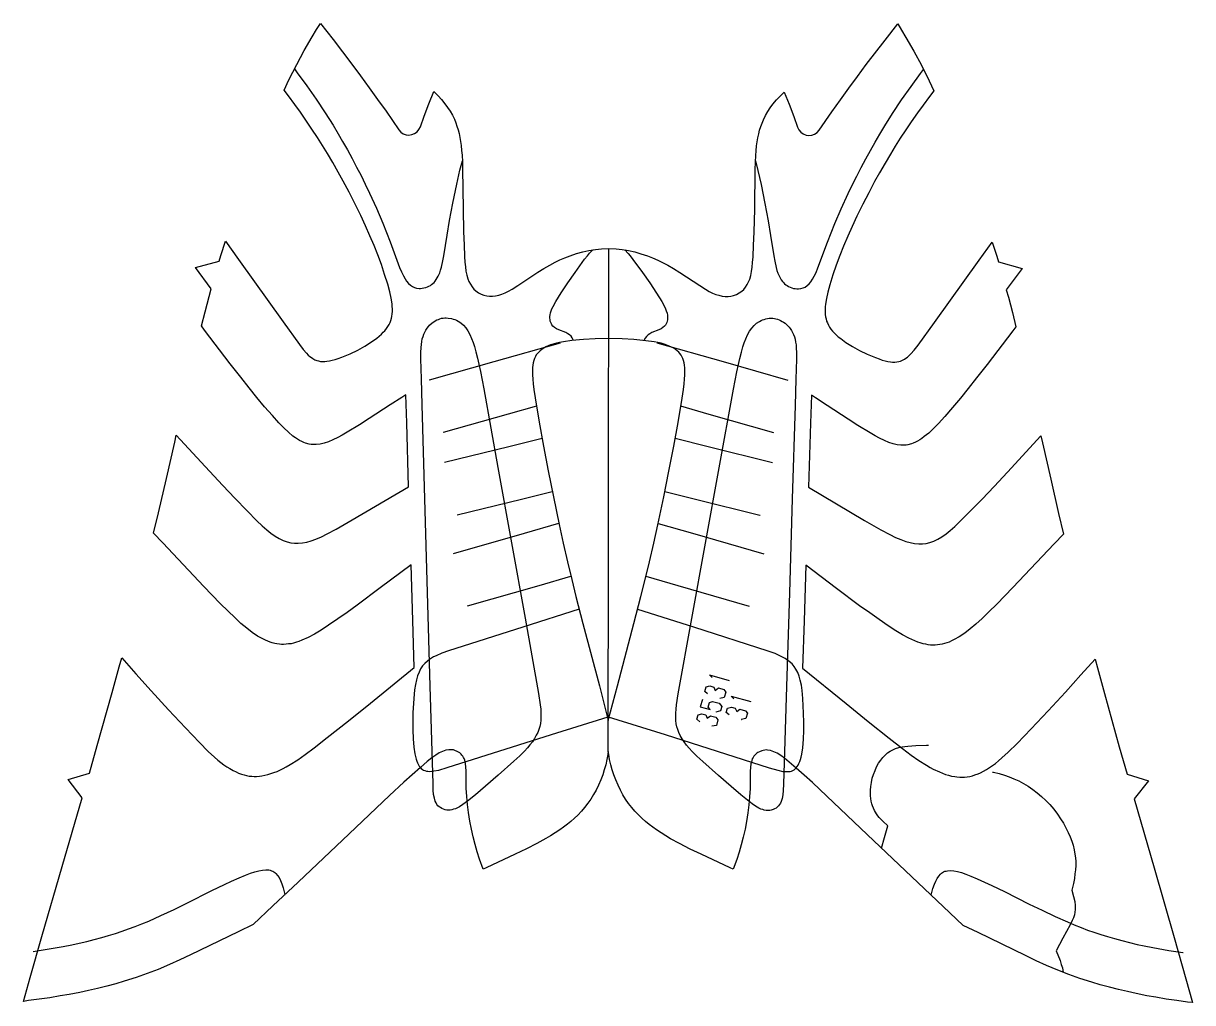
# Model space of a CAD drawing. Extents: x 0 to 536, y 0 to 385.
# Drawn here: x 0 to 194.1, y 31.3 to 193.9 of the extents above; entities that cross this region are included whole.
import ezdxf

# ---------------------------------------------------------------- set-up
doc = ezdxf.new("R2010")
doc.units = 0
doc.header["$MEASUREMENT"] = 0
doc.layers.add('001', color=7, linetype='CONTINUOUS')
doc.layers.add('252', color=252, linetype='CONTINUOUS')

msp = doc.modelspace()

# ---------------------------------------------------------------- linework, layer by layer
at = {"layer": '001', "color": 7, "linetype": 'CONTINUOUS'}
for points in [[(102.525, 155.625), (103.6, 155.275), (104.45, 154.95), (105.3, 154.575), (106.1, 154.175), (106.975, 153.725), (107.95, 153.15), (108.975, 152.525), (110.1, 151.775), (112.275, 150.325), (113.225, 149.725), (113.825, 149.375), (114.375, 149.1), (114.925, 148.875), (115.425, 148.725), (115.975, 148.6), (116.475, 148.525), (116.975, 148.525), (117.425, 148.575), (117.9, 148.7), (118.375, 148.875), (118.825, 149.125), (119.25, 149.4), (119.575, 149.7), (119.9, 150.075), (120.175, 150.5), (120.4, 150.95), (120.575, 151.425), (120.75, 152), (120.875, 152.675), (120.975, 153.375), (121.05, 154.15), (121.125, 155.125), (121.225, 157.075), (121.3, 159.2), (121.4, 163.025), (121.475, 169.6), (121.525, 170.825), (121.575, 171.925), (121.65, 172.725), (121.725, 173.525), (121.825, 174.2), (121.95, 174.875), (122.1, 175.55), (122.225, 176.125), (122.425, 176.75), (122.625, 177.3), (122.875, 177.875), (123.2, 178.575), (123.575, 179.225), (123.975, 179.85), (124.425, 180.475), (125.025, 181.175), (125.55, 181.75), (126.275, 182.475), (127.1, 180.45), (127.9, 178.4), (128.525, 176.625), (128.75, 176.2), (129.075, 175.8), (129.45, 175.525), (129.925, 175.325), (130.4, 175.25), (130.9, 175.3), (131.35, 175.475), (131.75, 175.75), (132.1, 176.125), (134.225, 179.2), (135.625, 181.175), (137.025, 183.125), (138.475, 185.075), (139.925, 187.025), (143.05, 191.1), (145.15, 193.775), (145.775, 192.775), (146.5, 191.55), (147.825, 189.25), (149.075, 186.925), (150.35, 184.35), (151.15, 182.675), (150.425, 181.725), (149.35, 180.275), (148.425, 179), (147.4, 177.525), (146.5, 176.225), (145.575, 174.8), (144.725, 173.5), (143.925, 172.15), (143.05, 170.675), (142.125, 169.075), (141.3, 167.6), (140.325, 165.725), (139.35, 163.85), (138.375, 161.875), (137.575, 160.15), (136.85, 158.55), (136.15, 156.9), (135.525, 155.325), (134.95, 153.75), (134.375, 152.1), (133.875, 150.45), (133.525, 149.225), (133.3, 148.175), (133.15, 147.25), (133.125, 146.8), (133.1, 146.375), (133.1, 145.975), (133.125, 145.55), (133.175, 145.15), (133.25, 144.825), (133.35, 144.45), (133.475, 144.125), (133.65, 143.775), (133.825, 143.45), (134.05, 143.125), (134.325, 142.775), (134.6, 142.475), (134.9, 142.15), (135.25, 141.85), (135.675, 141.525), (136.525, 140.9), (137.65, 140.2), (138.825, 139.55), (140.1, 138.925), (141.45, 138.375), (142.075, 138.15), (142.575, 137.975), (143.075, 137.825), (143.5, 137.725), (143.925, 137.675), (144.3, 137.625), (144.65, 137.625), (145.025, 137.65), (145.325, 137.725), (145.625, 137.8), (145.925, 137.925), (146.25, 138.1), (146.5, 138.275), (146.775, 138.475), (147.025, 138.7), (147.325, 139), (147.875, 139.625), (148.525, 140.45), (151.25, 144.2), (158.675, 154.55), (160.85, 157.55), (161.575, 155.2), (161.85, 154.275), (165.8, 153.175), (163.175, 149.625), (163.525, 148.4), (164.2, 145.85), (164.775, 143.5), (164.275, 142.8), (159.975, 137.225), (158.25, 135), (156.85, 133.25), (155.55, 131.65), (154.25, 130.1), (152.95, 128.625), (151.9, 127.45), (151.075, 126.6), (150.3, 125.85), (149.55, 125.25), (149.15, 124.95), (148.8, 124.725), (148.45, 124.525), (148.1, 124.325), (147.725, 124.175), (147.45, 124.075), (146.85, 123.9), (146.55, 123.85), (146.25, 123.825), (145.675, 123.825), (145.05, 123.9), (144.375, 124.05), (143.675, 124.3), (142.925, 124.6), (142.125, 125), (141.4, 125.4), (140.55, 125.875), (138.55, 127.1), (136.9, 128.15), (133.425, 130.45), (131.475, 131.7), (130.825, 132.125), (130.675, 127.475), (130.325, 116.85), (139.65, 111.35), (142.35, 109.8), (143.85, 109), (144.8, 108.525), (145.675, 108.15), (146.475, 107.85), (147.2, 107.65), (147.925, 107.5), (148.625, 107.45), (149.25, 107.45), (149.875, 107.525), (150.475, 107.675), (151.15, 107.9), (151.825, 108.225), (152.475, 108.625), (153.175, 109.125), (153.875, 109.675), (154.625, 110.325), (155.475, 111.15), (157.125, 112.8), (159.15, 114.875), (161.15, 117), (163.375, 119.375), (168.925, 125.375), (169.175, 124.2), (170.55, 118.175), (171.85, 112.475), (172.65, 109.075), (171.1, 107.45), (164.275, 100.225), (161.575, 97.425), (160.275, 96.15), (159.15, 95.075), (158.125, 94.125), (157.15, 93.325), (156.275, 92.625), (155.35, 92.025), (154.525, 91.55), (154.05, 91.325), (153.675, 91.15), (153.275, 91.025), (152.9, 90.9), (152.5, 90.8), (152.125, 90.725), (151.725, 90.675), (151.35, 90.65), (151.025, 90.625), (150.6, 90.65), (150.2, 90.7), (149.8, 90.775), (149.375, 90.875), (148.875, 91), (148.475, 91.15), (147.975, 91.325), (147, 91.775), (145.925, 92.35), (144.825, 93.025), (143.575, 93.825), (142.05, 94.875), (140.5, 95.975), (138.825, 97.175), (135, 100.05), (129.9, 103.9), (129.6, 94.65), (129.35, 86.825), (136.6, 80.925), (140.25, 77.975), (143.75, 75.2), (145.925, 73.475), (147.4, 72.375), (148.65, 71.5), (149.9, 70.7), (150.55, 70.325), (151.05, 70.05), (152.075, 69.575), (152.575, 69.35), (153.075, 69.175), (153.6, 69.025), (154.1, 68.9), (154.6, 68.8), (154.975, 68.75), (155.475, 68.7), (155.85, 68.7), (156.225, 68.725), (156.7, 68.75), (157.125, 68.825), (157.55, 68.95), (157.95, 69.075), (158.475, 69.25), (158.875, 69.45), (159.4, 69.7), (159.9, 69.975), (160.4, 70.3), (160.9, 70.65), (161.4, 71), (161.875, 71.4), (162.45, 71.9), (163.5, 72.85), (164.975, 74.3), (167.275, 76.725), (170.125, 79.75), (173, 82.85), (175.55, 85.7), (177.9, 88.325), (178.3, 86.875), (179.45, 82.6), (181.925, 73.775), (183.225, 69.2), (186.775, 68.1), (184.4, 65.1), (187.7, 53.675), (191.05, 42.075), (193, 35.225), (194.1, 31.275), (193.225, 31.375), (191.475, 31.625), (189.725, 31.875), (187.975, 32.175), (186.5, 32.425), (184.75, 32.775), (183.275, 33.1), (181.775, 33.45), (180.275, 33.825), (178.775, 34.225), (177.375, 34.65), (175.4, 35.275), (173.55, 35.95), (171.75, 36.65), (169.85, 37.45), (168.15, 38.225), (166.35, 39.075), (158.475, 42.925), (156, 44.1), (152.7, 47.25), (148.55, 51.175), (140.075, 59.175), (133.375, 65.575), (131, 67.8), (129.625, 69.05), (128.3, 70.225), (127.125, 71.225), (126.35, 71.85), (125.725, 72.325), (125.125, 72.675), (124.6, 72.925), (124.325, 73.05), (124.05, 73.125), (123.55, 73.2), (123.3, 73.225), (123.075, 73.2), (122.8, 73.15), (122.575, 73.1), (122.175, 72.925), (121.95, 72.8), (121.75, 72.675), (121.55, 72.5), (121.375, 72.325), (121.25, 72.175), (121.125, 71.95), (121, 71.75), (120.925, 71.5), (120.85, 71.225), (120.775, 70.95), (120.7, 70.3), (120.675, 69.725), (120.675, 67.975), (120.65, 66.85), (120.55, 65.45), (120.425, 64.1), (120.25, 62.775), (120.05, 61.375), (119.8, 60.05), (119.5, 58.75), (119.175, 57.475), (118.825, 56.25), (118.425, 55.025), (117.825, 53.425), (117.35, 53.65), (112.5, 55.9), (110.675, 56.775), (108.925, 57.675), (107.425, 58.475), (106.65, 58.95), (105.875, 59.45), (105.125, 59.95), (104.5, 60.4), (103.875, 60.875), (103.275, 61.375), (102.7, 61.875), (102.15, 62.4), (101.525, 63.05), (101.025, 63.65), (100.475, 64.35), (99.975, 65.075), (99.525, 65.8), (99.1, 66.575), (98.725, 67.375), (98.325, 68.25), (98.025, 69.075), (97.75, 69.925), (97.525, 70.75), (97.325, 71.625), (97.175, 72.45), (97.1, 72.95), (97.025, 72.45), (96.875, 71.625), (96.675, 70.75), (96.425, 69.925), (96.175, 69.075), (95.85, 68.25), (95.475, 67.375), (95.075, 66.575), (94.65, 65.825), (94.2, 65.075), (93.7, 64.375), (93.15, 63.65), (92.625, 63.075), (92.025, 62.425), (91.475, 61.9), (90.875, 61.375), (90.3, 60.9), (89.675, 60.425), (89.05, 59.975), (88.3, 59.45), (87.525, 58.975), (86.725, 58.5), (85.25, 57.7), (83.5, 56.8), (81.65, 55.925), (76.8, 53.675), (76.325, 53.45), (75.725, 55.075), (75.325, 56.3), (74.975, 57.525), (74.65, 58.8), (74.375, 60.1), (74.125, 61.425), (73.9, 62.825), (73.75, 64.15), (73.625, 65.5), (73.525, 66.9), (73.5, 68.025), (73.5, 69.775), (73.475, 70.35), (73.4, 71), (73.35, 71.275), (73.275, 71.55), (73.175, 71.8), (73.075, 72), (72.925, 72.225), (72.8, 72.375), (72.65, 72.55), (72.45, 72.725), (72.25, 72.85), (72.025, 72.975), (71.6, 73.15), (71.4, 73.225), (71.125, 73.25), (70.9, 73.275), (70.625, 73.25), (70.15, 73.175), (69.875, 73.1), (69.6, 73), (69.05, 72.725), (68.475, 72.375), (67.825, 71.925), (67.05, 71.3), (65.9, 70.3), (64.55, 69.1), (63.175, 67.875), (60.8, 65.65), (54.1, 59.275), (45.6, 51.3), (41.425, 47.35), (38.125, 44.225), (35.65, 43.05), (27.75, 39.2), (25.975, 38.375), (24.275, 37.6), (22.35, 36.8), (20.55, 36.1), (18.7, 35.45), (16.725, 34.825), (15.35, 34.4), (13.85, 34), (12.325, 33.625), (10.825, 33.275), (9.35, 32.975), (7.625, 32.625), (6.125, 32.375), (4.375, 32.075), (2.625, 31.825), (0.875, 31.6), (0, 31.475), (1.125, 35.45), (3.075, 42.275), (6.45, 53.85), (9.775, 65.3), (7.425, 68.3), (10.95, 69.375), (12.275, 73.95), (14.75, 82.775), (15.925, 87.05), (16.325, 88.5), (18.65, 85.85), (21.225, 83.025), (24.1, 79.9), (26.925, 76.875), (29.225, 74.45), (30.7, 72.975), (31.725, 72.025), (32.3, 71.525), (32.8, 71.15), (33.3, 70.775), (33.775, 70.425), (34.275, 70.125), (34.8, 69.825), (35.3, 69.575), (35.7, 69.4), (36.225, 69.2), (36.65, 69.075), (37.05, 68.975), (37.475, 68.9), (37.95, 68.85), (38.325, 68.825), (38.7, 68.825), (39.2, 68.875), (39.575, 68.925), (40.075, 69.025), (40.6, 69.15), (41.1, 69.3), (41.6, 69.475), (42.125, 69.675), (43.15, 70.175), (43.65, 70.45), (44.275, 70.8), (45.55, 71.6), (46.8, 72.475), (48.275, 73.6), (50.45, 75.3), (53.95, 78.075), (57.6, 81), (64.875, 86.9), (64.625, 94.7), (64.35, 103.975), (59.25, 100.125), (55.425, 97.275), (53.75, 96.05), (52.2, 94.975), (50.675, 93.925), (49.425, 93.125), (48.3, 92.45), (47.25, 91.9), (46.25, 91.45), (45.75, 91.25), (45.35, 91.125), (44.85, 90.975), (44.45, 90.875), (44.025, 90.825), (43.625, 90.775), (43.2, 90.75), (42.875, 90.75), (42.5, 90.775), (42.1, 90.825), (41.725, 90.9), (41.325, 91), (40.95, 91.125), (40.575, 91.275), (40.175, 91.45), (39.725, 91.675), (38.875, 92.15), (37.975, 92.75), (37.075, 93.45), (36.125, 94.25), (35.1, 95.2), (33.975, 96.3), (32.675, 97.575), (29.975, 100.35), (23.15, 107.6), (21.6, 109.25), (22.425, 112.625), (23.75, 118.325), (25.125, 124.35), (25.375, 125.525), (30.9, 119.525), (33.125, 117.125), (35.125, 115.025), (37.15, 112.925), (38.775, 111.275), (39.65, 110.45), (40.4, 109.8), (41.075, 109.225), (41.8, 108.75), (42.45, 108.35), (43.1, 108.025), (43.775, 107.775), (44.4, 107.625), (45.025, 107.55), (45.625, 107.55), (46.35, 107.625), (47.05, 107.75), (47.775, 107.95), (48.575, 108.25), (49.475, 108.625), (50.425, 109.1), (51.9, 109.9), (54.6, 111.425), (63.95, 116.925), (63.65, 127.55), (63.5, 132.175), (62.825, 131.775), (60.875, 130.525), (57.4, 128.25), (55.775, 127.2), (53.75, 125.975), (52.925, 125.5), (52.175, 125.1), (51.375, 124.7), (50.625, 124.4), (49.925, 124.15), (49.25, 124), (48.625, 123.925), (48.05, 123.925), (47.75, 123.95), (47.45, 124), (46.85, 124.175), (46.575, 124.275), (46.2, 124.45), (45.85, 124.625), (45.5, 124.825), (45.15, 125.05), (44.75, 125.35), (44, 125.975), (43.225, 126.7), (42.425, 127.55), (41.35, 128.75), (40.05, 130.225), (38.775, 131.775), (37.475, 133.375), (36.075, 135.125), (34.35, 137.35), (30.075, 142.95), (29.55, 143.65), (30.15, 145.975), (30.825, 148.55), (31.175, 149.775), (28.55, 153.325), (32.5, 154.4), (32.8, 155.325), (33.525, 157.7), (35.7, 154.675), (43.1, 144.325), (45.825, 140.55), (46.45, 139.725), (47, 139.1), (47.3, 138.8), (47.55, 138.575), (47.825, 138.375), (48.075, 138.225), (48.4, 138.025), (48.7, 137.9), (49, 137.825), (49.325, 137.75), (49.675, 137.725), (50.025, 137.725), (50.4, 137.775), (50.825, 137.825), (51.25, 137.925), (51.75, 138.075), (52.25, 138.225), (52.875, 138.475), (54.25, 139.025), (55.5, 139.625), (56.7, 140.275), (57.8, 140.975), (58.675, 141.6), (59.075, 141.925), (59.425, 142.25), (59.75, 142.575), (60.025, 142.85), (60.3, 143.2), (60.5, 143.525), (60.7, 143.85), (60.875, 144.2), (60.975, 144.525), (61.1, 144.9), (61.15, 145.225), (61.225, 145.625), (61.25, 146.05), (61.25, 146.475), (61.225, 146.875), (61.2, 147.325), (61.05, 148.275), (60.825, 149.3), (60.475, 150.55), (59.975, 152.175), (59.425, 153.825), (58.825, 155.425), (58.225, 156.975), (57.525, 158.625), (56.8, 160.25), (56, 161.975), (55.025, 163.95), (54.075, 165.825), (53.075, 167.675), (52.275, 169.175), (51.35, 170.775), (50.475, 172.25), (49.675, 173.6), (48.825, 174.925), (47.9, 176.325), (47.025, 177.65), (46, 179.125), (45.075, 180.4), (44, 181.85), (43.275, 182.8), (44.075, 184.475), (45.375, 187.05), (46.625, 189.375), (47.925, 191.65), (48.675, 192.875), (49.3, 193.875), (51.4, 191.175), (54.5, 187.125), (55.95, 185.175), (57.4, 183.2), (58.8, 181.25), (60.2, 179.275), (62.325, 176.2), (62.65, 175.825), (63.05, 175.55), (63.525, 175.375), (64, 175.325), (64.5, 175.4), (64.95, 175.575), (65.35, 175.875), (65.65, 176.25), (65.9, 176.7), (66.525, 178.45), (67.325, 180.525), (68.15, 182.55), (68.875, 181.825), (69.4, 181.25), (69.975, 180.525), (70.425, 179.925), (70.85, 179.275), (71.225, 178.625), (71.55, 177.95), (71.8, 177.35), (71.975, 176.8), (72.175, 176.175), (72.325, 175.6), (72.45, 174.95), (72.575, 174.25), (72.675, 173.575), (72.75, 172.775), (72.825, 171.975), (72.875, 170.875), (72.9, 169.65), (73, 163.075), (73.075, 159.25), (73.15, 157.125), (73.25, 155.175), (73.3, 154.2), (73.375, 153.425), (73.475, 152.725), (73.625, 152.05), (73.775, 151.475), (73.975, 151), (74.2, 150.55), (74.475, 150.125), (74.775, 149.75), (75.125, 149.45), (75.525, 149.15), (75.975, 148.925), (76.45, 148.75), (76.925, 148.625), (77.375, 148.575), (77.875, 148.575), (78.375, 148.625), (78.925, 148.75), (79.425, 148.925), (79.975, 149.15), (80.525, 149.425), (81.125, 149.75), (82.075, 150.35), (84.25, 151.8), (85.4, 152.55), (86.425, 153.175), (87.4, 153.75), (88.275, 154.2), (89.075, 154.6), (89.9, 154.95), (90.775, 155.3), (91.825, 155.65), (92.85, 155.925), (93.875, 156.15), (94.95, 156.325), (95.975, 156.425), (97.175, 156.475), (98.4, 156.425), (99.4, 156.325), (100.475, 156.15), (101.525, 155.925)], [(85.5, 82.6), (85.8, 80.725), (85.875, 80), (85.9, 79.375), (85.925, 78.725), (85.875, 78.15), (85.825, 77.6), (85.725, 77.1), (85.575, 76.65), (85.4, 76.15), (85.15, 75.675), (84.85, 75.125), (84.5, 74.6), (84.1, 74.075), (83.675, 73.575), (83.175, 73.025), (82.4, 72.25), (81.425, 71.35), (78.825, 69.025), (76.725, 67.2), (75.05, 65.8), (73.7, 64.7), (72.975, 64.175), (72.375, 63.775), (72.05, 63.625), (71.75, 63.475), (71.425, 63.375), (71.15, 63.3), (70.825, 63.25), (70.55, 63.25), (70.275, 63.25), (70, 63.3), (69.725, 63.375), (69.475, 63.5), (69.225, 63.65), (69.025, 63.775), (68.825, 63.975), (68.65, 64.2), (68.5, 64.45), (68.375, 64.725), (68.225, 65.2), (68.1, 65.825), (68.05, 66.55), (68, 67.6), (67.525, 83.825), (67.075, 99.4), (66.625, 114.95), (66.2, 130.525), (66.075, 134.875), (66, 138.175), (66, 139.225), (66.025, 140.05), (66.075, 140.55), (66.125, 141.025), (66.225, 141.475), (66.35, 141.9), (66.475, 142.275), (66.625, 142.625), (66.8, 142.95), (67.025, 143.275), (67.225, 143.525), (67.425, 143.75), (67.875, 144.15), (68.125, 144.325), (68.375, 144.475), (68.65, 144.625), (68.9, 144.725), (69.15, 144.825), (69.425, 144.9), (69.675, 144.95), (69.95, 144.975), (70.2, 144.975), (70.5, 144.95), (71.05, 144.875), (71.35, 144.775), (71.625, 144.7), (71.9, 144.575), (72.15, 144.425), (72.625, 144.125), (73.05, 143.75), (73.425, 143.325), (73.8, 142.8), (74.125, 142.225), (74.4, 141.55), (74.65, 140.9), (74.875, 140.2), (75.1, 139.35), (75.375, 138.3), (75.625, 137.275), (75.875, 136.05), (76.45, 133.175), (78.775, 120.125), (81.025, 107.625), (83.275, 95.1)], [(108.7, 82.575), (110.975, 95.075), (113.25, 107.575), (115.525, 120.1), (117.875, 133.125), (118.45, 136), (118.7, 137.225), (118.95, 138.25), (119.225, 139.3), (119.45, 140.15), (119.675, 140.85), (119.925, 141.5), (120.225, 142.175), (120.55, 142.75), (120.9, 143.275), (121.3, 143.7), (121.725, 144.075), (122.175, 144.375), (122.45, 144.525), (122.725, 144.625), (123, 144.725), (123.275, 144.8), (123.825, 144.9), (124.125, 144.925), (124.4, 144.9), (124.675, 144.875), (124.925, 144.825), (125.175, 144.75), (125.45, 144.675), (125.7, 144.55), (125.975, 144.4), (126.2, 144.25), (126.475, 144.075), (126.9, 143.675), (127.125, 143.45), (127.3, 143.2), (127.525, 142.875), (127.7, 142.55), (127.85, 142.225), (128, 141.825), (128.1, 141.425), (128.2, 140.95), (128.275, 140.475), (128.3, 139.975), (128.35, 139.15), (128.325, 138.1), (128.25, 134.8), (128.125, 130.45), (127.65, 114.9), (127.175, 99.325), (126.675, 83.75), (126.175, 67.55), (126.125, 66.5), (126.075, 65.775), (125.95, 65.15), (125.8, 64.65), (125.675, 64.4), (125.525, 64.15), (125.35, 63.925), (125.15, 63.725), (124.95, 63.575), (124.7, 63.45), (124.45, 63.325), (124.15, 63.25), (123.9, 63.2), (123.6, 63.175), (123.325, 63.2), (123, 63.25), (122.75, 63.325), (122.425, 63.425), (122.1, 63.575), (121.8, 63.725), (121.2, 64.125), (120.475, 64.65), (119.125, 65.75), (117.475, 67.175), (115.375, 69), (112.775, 71.325), (111.8, 72.225), (111.025, 73), (110.525, 73.55), (110.1, 74.05), (109.7, 74.575), (109.35, 75.1), (109.05, 75.65), (108.8, 76.125), (108.625, 76.625), (108.475, 77.075), (108.375, 77.575), (108.325, 78.125), (108.3, 78.7), (108.3, 79.35), (108.35, 80), (108.425, 80.7)], [(97.175, 141.575), (94.9, 141.5), (93, 141.4), (91.025, 141.2), (89.65, 141), (89, 140.875), (88.475, 140.75), (87.95, 140.625), (87.525, 140.475), (87.125, 140.325), (86.725, 140.15), (86.375, 139.95), (86.075, 139.75), (85.775, 139.525), (85.55, 139.3), (85.325, 139.075), (85.15, 138.825), (85, 138.575), (84.85, 138.25), (84.725, 137.9), (84.625, 137.525), (84.575, 137.125), (84.525, 136.725), (84.5, 136.175), (84.5, 135.525), (84.55, 134.8), (84.625, 134.025), (84.75, 133.1), (84.975, 131.675), (85.625, 127.65), (86.325, 123.7), (87.125, 119.55), (87.975, 115.275), (88.95, 110.65), (89.625, 107.575), (90.325, 104.475), (91.025, 101.55), (91.725, 98.725), (92.875, 94.2), (95.625, 83.875), (97.1, 78.1), (98.6, 83.85), (101.35, 94.2), (102.525, 98.725), (103.225, 101.55), (103.925, 104.475), (104.65, 107.55), (105.325, 110.625), (106.3, 115.25), (107.175, 119.525), (107.975, 123.675), (108.675, 127.625), (109.35, 131.65), (109.575, 133.075), (109.7, 134), (109.775, 134.775), (109.825, 135.5), (109.825, 136.15), (109.8, 136.7), (109.75, 137.1), (109.7, 137.5), (109.6, 137.875), (109.475, 138.225), (109.325, 138.55), (109.175, 138.8), (109, 139.05), (108.8, 139.275), (108.55, 139.5), (108.25, 139.725), (107.975, 139.925), (107.6, 140.125), (107.225, 140.3), (106.8, 140.45), (106.375, 140.6), (105.875, 140.75), (105.325, 140.875), (104.7, 140.975), (103.325, 141.175), (101.325, 141.375), (99.425, 141.5)]]:
    msp.add_lwpolyline(points, close=True, dxfattribs=at)
for points in [[(45, 186.325), (45.475, 185.675), (47.075, 183.5), (48.6, 181.275), (50.1, 179.025), (51.425, 176.95), (52.275, 175.55), (53, 174.275), (53.8, 172.875), (54.575, 171.45), (55.325, 170.025), (56.05, 168.625), (56.75, 167.2), (57.475, 165.675), (58.6, 163.175), (59.65, 160.7), (60.875, 157.6), (62.45, 153.35), (62.775, 152.6), (63.075, 151.95), (63.375, 151.45), (63.625, 151.05), (63.925, 150.7), (64.275, 150.4), (64.575, 150.175), (64.925, 150), (65.275, 149.9), (65.675, 149.85), (65.95, 149.85), (66.225, 149.9), (66.5, 149.95), (66.8, 150.025), (67.075, 150.125), (67.325, 150.25), (67.575, 150.375), (67.775, 150.525), (67.975, 150.7), (68.175, 150.875), (68.35, 151.075), (68.55, 151.35), (68.85, 151.875), (69.125, 152.475), (69.25, 152.875), (69.4, 153.4), (69.65, 154.45), (69.8, 155.3), (70.325, 158.7), (70.75, 161.15), (71.3, 164.025), (71.95, 167.15), (72.475, 169.5), (72.875, 171.075)], [(121.525, 171.025), (121.9, 169.45), (122.45, 167.1), (123.075, 163.975), (123.625, 161.1), (124.05, 158.65), (124.575, 155.25), (124.725, 154.375), (124.95, 153.325), (125.1, 152.825), (125.25, 152.4), (125.5, 151.825), (125.8, 151.3), (126, 151.025), (126.175, 150.825), (126.375, 150.65), (126.575, 150.475), (126.775, 150.325), (127.025, 150.175), (127.275, 150.05), (127.55, 149.95), (127.85, 149.875), (128.125, 149.825), (128.4, 149.8), (128.675, 149.8), (129.075, 149.825), (129.45, 149.95), (129.775, 150.1), (130.1, 150.325), (130.425, 150.625), (130.725, 150.975), (131, 151.375), (131.275, 151.875), (131.6, 152.525), (131.9, 153.275), (133.5, 157.525), (134.725, 160.625), (135.775, 163.075), (136.9, 165.6), (137.625, 167.125), (138.35, 168.525), (139.075, 169.95), (139.825, 171.375), (140.6, 172.775), (141.4, 174.175), (142.15, 175.475), (143, 176.85), (144.3, 178.925), (145.8, 181.175), (147.35, 183.4), (148.95, 185.575), (149.425, 186.2)], [(149.425, 186.2), (149.438, 186.2)], [(149.425, 186.2), (149.438, 186.2)], [(72.875, 171.075), (72.888, 171.075)], [(72.875, 171.075), (72.888, 171.075)], [(91.35, 141.225), (91.125, 141.65), (90.925, 141.925), (90.65, 142.175), (90.375, 142.35), (90.025, 142.55), (88.875, 143), (88.475, 143.175), (88.15, 143.4), (87.875, 143.625), (87.75, 143.8), (87.65, 144), (87.55, 144.225), (87.475, 144.45), (87.425, 144.7), (87.4, 144.95), (87.4, 145.2), (87.45, 145.475), (87.5, 145.8), (87.6, 146.15), (87.75, 146.5), (87.925, 146.875), (88.375, 147.7), (89.275, 149.125), (90.375, 150.8), (91.575, 152.525), (93.175, 154.7), (93.625, 155.25), (93.975, 155.7), (94.525, 156.25)], [(94.525, 156.25), (94.537, 156.25)], [(94.525, 156.25), (94.537, 156.25)], [(97.1, 72.95), (97.1, 82.275), (97.125, 97.85), (97.15, 113.4), (97.15, 128.95), (97.175, 144.525), (97.175, 156.475)], [(97.175, 156.475), (97.188, 156.475)], [(97.175, 156.475), (97.188, 156.475)], [(99.825, 156.25), (100.375, 155.675), (100.75, 155.25), (101.175, 154.675), (102.775, 152.5), (103.975, 150.775), (105.075, 149.1), (105.975, 147.675), (106.425, 146.875), (106.6, 146.475), (106.725, 146.125), (106.85, 145.775), (106.9, 145.45), (106.925, 145.175), (106.95, 144.95), (106.925, 144.675), (106.875, 144.425), (106.8, 144.2), (106.7, 143.975), (106.575, 143.775), (106.45, 143.625), (106.175, 143.375), (105.85, 143.175), (105.475, 142.975), (104.325, 142.525), (103.975, 142.35), (103.7, 142.15), (103.425, 141.9), (103.2, 141.625), (103, 141.225)], [(102.525, 155.625), (102.537, 155.625)], [(102.525, 155.625), (102.537, 155.625)], [(89.1, 140.775), (78.125, 137.675), (67.35, 134.65)], [(97.175, 141.575), (97.188, 141.575)], [(97.175, 141.575), (97.188, 141.575)], [(103, 141.225), (103.013, 141.225)], [(103, 141.225), (103.013, 141.225)], [(126.95, 134.575), (116.2, 137.65), (105.225, 140.775)], [(105.225, 140.775), (105.237, 140.775)], [(105.225, 140.775), (105.237, 140.775)], [(67.35, 134.65), (67.362, 134.65)], [(67.35, 134.65), (67.362, 134.65)], [(85.2, 130.325), (80.475, 129), (69.7, 125.95)], [(124.6, 125.9), (113.825, 128.95), (109.125, 130.3)], [(109.125, 130.3), (109.138, 130.3)], [(109.125, 130.3), (109.138, 130.3)], [(69.7, 125.95), (69.713, 125.95)], [(69.7, 125.95), (69.713, 125.95)], [(69.925, 121), (80.6, 123.625), (86.1, 125)], [(86.1, 125), (86.112, 125)], [(86.1, 125), (86.112, 125)], [(108.2, 124.975), (113.7, 123.6), (124.35, 120.95)], [(124.35, 120.95), (124.362, 120.95)], [(124.35, 120.95), (124.362, 120.95)], [(72, 112.25), (82.675, 114.875), (87.8, 116.15)], [(87.8, 116.15), (87.812, 116.15)], [(87.8, 116.15), (87.812, 116.15)], [(106.475, 116.125), (111.6, 114.85), (122.275, 112.2)], [(71.375, 105.85), (83.2, 109.25), (88.9, 110.875)], [(88.9, 110.875), (88.912, 110.875)], [(88.9, 110.875), (88.912, 110.875)], [(105.375, 110.85), (111.075, 109.2), (122.9, 105.8)], [(122.275, 112.2), (122.287, 112.2)], [(122.275, 112.2), (122.287, 112.2)], [(122.9, 105.8), (122.912, 105.8)], [(122.9, 105.8), (122.912, 105.8)], [(73.75, 97.175), (85.6, 100.55), (90.9, 102.075)], [(90.9, 102.075), (90.912, 102.075)], [(90.9, 102.075), (90.912, 102.075)], [(103.35, 102.075), (108.65, 100.55), (120.475, 97.125)], [(120.475, 97.125), (120.487, 97.125)], [(120.475, 97.125), (120.487, 97.125)], [(92.275, 96.6), (82.9, 93.625), (70.575, 89.7), (69.45, 89.3), (68.525, 88.875), (68.1, 88.675), (67.775, 88.475), (67.4, 88.225), (67.1, 88), (66.625, 87.575), (66.275, 87.175), (65.95, 86.7), (65.675, 86.15), (65.45, 85.55), (65.25, 84.875), (65.075, 84.075), (64.95, 83.2), (64.825, 81.8), (64.675, 79.375), (64.625, 77.875), (64.625, 76.55), (64.7, 75.075), (64.825, 73.675), (64.975, 72.6), (65.075, 72.125), (65.2, 71.725), (65.3, 71.375), (65.425, 71.075), (65.575, 70.775), (65.7, 70.55), (65.9, 70.325), (66.05, 70.15), (66.25, 70), (66.425, 69.9), (66.65, 69.8), (66.9, 69.725), (67.15, 69.7), (67.475, 69.675), (67.8, 69.7), (68.15, 69.75), (68.95, 69.9), (70.375, 70.3), (87.675, 75.775), (97.1, 78.725), (106.525, 75.775), (123.8, 70.25), (125.225, 69.85), (126.05, 69.675), (126.375, 69.65), (126.7, 69.625), (127.025, 69.625), (127.275, 69.675), (127.525, 69.725), (127.75, 69.825), (127.95, 69.925), (128.125, 70.075), (128.3, 70.25), (128.475, 70.475), (128.625, 70.7), (128.75, 71), (128.875, 71.325), (129, 71.65), (129.1, 72.05), (129.2, 72.525), (129.375, 73.6), (129.5, 75), (129.575, 76.475), (129.575, 77.8), (129.525, 79.325), (129.4, 81.75), (129.275, 83.125), (129.15, 84), (128.975, 84.8), (128.775, 85.5), (128.55, 86.1), (128.25, 86.65), (127.95, 87.1), (127.6, 87.525), (127.125, 87.925), (126.825, 88.15), (126.45, 88.4), (126.125, 88.6), (125.7, 88.825), (124.775, 89.225), (123.65, 89.65), (111.325, 93.6), (101.975, 96.575)], [(101.975, 96.575), (101.987, 96.575)], [(101.975, 96.575), (101.987, 96.575)], [(114.35, 85.25), (113.9, 85.7), (117.175, 84.75)], [(113.575, 82.55), (113.1, 82.925), (113.325, 83.7), (113.95, 83.85), (114.6, 83.65), (114.85, 83.125), (115.375, 83.525), (116.275, 83.25), (116.625, 82.85), (116.35, 81.925), (115.6, 81.8)], [(117.175, 84.75), (117.188, 84.75)], [(117.175, 84.75), (117.188, 84.75)], [(85.5, 82.6), (85.513, 82.6)], [(85.5, 82.6), (85.513, 82.6)], [(108.7, 82.575), (108.713, 82.575)], [(108.7, 82.575), (108.713, 82.575)], [(112.725, 81.625), (112.375, 80.4), (114, 79.925), (113.675, 80.35), (113.9, 81.125), (114.4, 81.3), (115.5, 81), (115.95, 80.45), (115.725, 79.7), (114.95, 79.5)], [(115.6, 81.8), (115.612, 81.8)], [(115.6, 81.8), (115.612, 81.8)], [(117.925, 81.725), (117.475, 82.175), (120.75, 81.25)], [(117.15, 79.05), (116.675, 79.425), (116.9, 80.175), (117.525, 80.325), (118.175, 80.15), (118.425, 79.6), (118.95, 80), (119.85, 79.75), (120.2, 79.325), (119.925, 78.425), (119.175, 78.275)], [(112.275, 77.925), (111.8, 78.325), (112, 79.075), (112.625, 79.225), (113.3, 79.05), (113.525, 78.5), (114.075, 78.9), (114.975, 78.65), (115.3, 78.225), (115.05, 77.3), (114.3, 77.175)], [(114.95, 79.5), (114.963, 79.5)], [(114.95, 79.5), (114.963, 79.5)], [(119.175, 78.275), (119.188, 78.275)], [(119.175, 78.275), (119.188, 78.275)], [(114.3, 77.175), (114.312, 77.175)], [(114.3, 77.175), (114.312, 77.175)], [(142.45, 56.925), (142.925, 58.7), (143.525, 60.625), (142.65, 61.425), (142.075, 62), (141.825, 62.3), (141.625, 62.6), (141.45, 62.875), (141.275, 63.2), (141.1, 63.575), (140.975, 63.925), (140.875, 64.3), (140.75, 64.75), (140.7, 65.15), (140.65, 65.625), (140.625, 66.1), (140.625, 66.525), (140.675, 67.15), (140.775, 67.85), (140.925, 68.525), (141.125, 69.175), (141.375, 69.825), (141.65, 70.425), (141.975, 71.025), (142.325, 71.525), (142.675, 71.975), (143.05, 72.35), (143.475, 72.725), (143.9, 73.025), (144.35, 73.275), (144.8, 73.475), (145.325, 73.625), (145.875, 73.75), (146.3, 73.8), (146.825, 73.875), (148.125, 73.95), (149.95, 74), (150.25, 74)], [(150.25, 74), (150.262, 74)], [(150.25, 74), (150.262, 74)], [(160.875, 69.55), (161.025, 69.525), (161.975, 69.3), (162.85, 69.05), (163.625, 68.775), (164.425, 68.45), (165.225, 68.1), (166, 67.675), (166.8, 67.2), (167.55, 66.675), (168.3, 66.125), (169, 65.525), (169.75, 64.825), (170.375, 64.15), (171.05, 63.375), (171.65, 62.575), (172.175, 61.8), (172.65, 61.05), (173.05, 60.3), (173.45, 59.525), (173.75, 58.8), (174.025, 58.075), (174.25, 57.4), (174.45, 56.625), (174.575, 55.95), (174.65, 55.325), (174.7, 54.7), (174.7, 54.025), (174.65, 53.35), (174.575, 52.65), (174.475, 51.875), (174.3, 51.075), (174.075, 49.925), (174.35, 48.875), (174.525, 48.075), (174.6, 47.375), (174.625, 46.725), (174.575, 46.3), (174.475, 45.85), (174.35, 45.375), (174.125, 44.9), (173.775, 44.2), (172.575, 42), (171.475, 39.875), (172.1, 38.25), (172.3, 37.625), (172.475, 37.05), (172.625, 36.3)], [(1.6, 39.775), (3.975, 40.125), (6.625, 40.6), (8.05, 40.875), (9.25, 41.15), (10.525, 41.45), (11.775, 41.75), (13, 42.075), (14.15, 42.425), (15.275, 42.775), (16.4, 43.15), (17.45, 43.5), (18.55, 43.9), (19.675, 44.35), (20.8, 44.825), (22.825, 45.725), (25.025, 46.75), (27.15, 47.8), (31.3, 49.875), (33.4, 50.9), (34.575, 51.425), (35.8, 51.975), (36.875, 52.425), (37.675, 52.75), (38.425, 53), (39.1, 53.175), (39.675, 53.275), (40.25, 53.325), (40.725, 53.3), (40.975, 53.25), (41.175, 53.175), (41.4, 53.1), (41.575, 53), (41.75, 52.875), (41.9, 52.725), (42.2, 52.4), (42.45, 52.025), (42.675, 51.575), (42.9, 51.025), (43.125, 50.35), (43.425, 49.25)], [(150.7, 49.125), (151, 50.25), (151.225, 50.925), (151.45, 51.45), (151.7, 51.9), (151.95, 52.3), (152.225, 52.625), (152.4, 52.75), (152.575, 52.875), (152.75, 52.975), (152.975, 53.075), (153.175, 53.125), (153.425, 53.175), (153.9, 53.2), (154.45, 53.15), (155.05, 53.05), (155.725, 52.875), (156.475, 52.625), (157.275, 52.3), (158.35, 51.85), (159.575, 51.3), (160.75, 50.75), (162.85, 49.75), (166.975, 47.65), (169.1, 46.6), (171.3, 45.575), (173.325, 44.675), (174.45, 44.2), (175.6, 43.75), (176.675, 43.325), (177.725, 42.975), (178.85, 42.6), (179.975, 42.25), (181.125, 41.9), (182.35, 41.575), (183.6, 41.25), (184.875, 40.95), (186.05, 40.7), (187.5, 40.4), (190.15, 39.925), (192.5, 39.575)], [(43.425, 49.25), (43.438, 49.25)], [(43.425, 49.25), (43.438, 49.25)], [(192.5, 39.575), (192.512, 39.575)], [(192.5, 39.575), (192.512, 39.575)], [(172.625, 36.3), (172.637, 36.3)], [(172.625, 36.3), (172.637, 36.3)]]:
    msp.add_lwpolyline(points, dxfattribs=at)
at = {"layer": '252', "color": 254, "linetype": 'CONTINUOUS'}
msp.add_lwpolyline([(120.75, 81.25), (120.763, 81.25)], dxfattribs=at)

doc.saveas('drawing.dxf')
